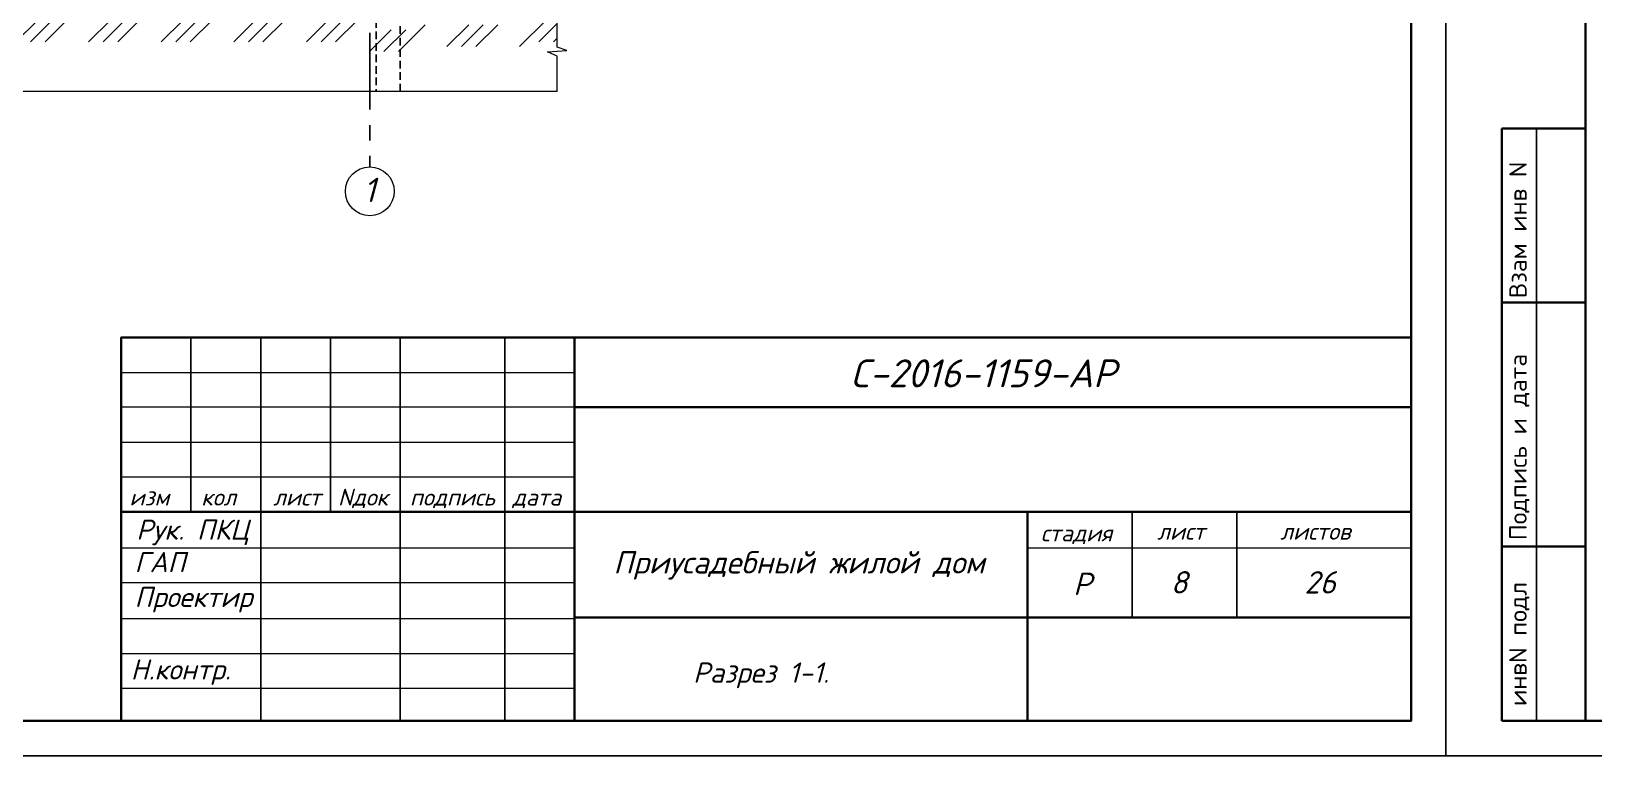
# Model space of a CAD drawing. Extents: x -12289450 to -10763036, y -7834513 to -6150123.
# Drawn here: x -11251388 to -11235252, y -7715920 to -7708437 of the extents above; entities that cross this region are included whole.
import ezdxf

# ---------------------------------------------------------------- set-up
doc = ezdxf.new("R2010")
doc.units = 0
doc.header["$LTSCALE"] = 25
doc.linetypes.add('CENTER', pattern=[50.8, 31.75, -6.35, 6.35, -6.35])
doc.linetypes.add('HIDDEN2', pattern=[4.7625, 3.175, -1.5875])
for name, color, linetype in [('003-ТЕКСТ', 7, 'Continuous'), ('004-ВСПЛИНИИ', 15, 'Continuous'), ('008-ШТРИХОВКА', 252, 'Continuous'), ('014-ОСИ', 251, 'CENTER'), ('Annotation - Text', 7, 'Continuous'), ('ArchiCAD', 7, 'Continuous'), ('kassa', 7, 'Continuous'), ('Новое', 51, 'Continuous')]:
    doc.layers.add(name, color=color, linetype=linetype)
doc.layers.add('SVAYA', color=1, linetype='Continuous', lineweight=40)
doc.styles.add('gismo', font='isocpeui.ttf')
doc.styles.add('SIMP701', font='simplex701.shx')

msp = doc.modelspace()

# ---------------------------------------------------------------- hatches: boundary and pattern name
at = {"layer": '008-ШТРИХОВКА', "linetype": 'Continuous', "ltscale": 3}
h = msp.add_hatch(dxfattribs=at)
h.set_pattern_fill('GROUNDBORDER', color=0, scale=33.333333, style=0, pattern_type=2)
h.set_pattern_definition([(45, (0, 0), (-374.99994, 374.99994), []), (45, (150, 0), (-374.99994, 374.99994), []), (45, (-450, 0), (-374.99994, 374.99994), [])])
h.paths.add_polyline_path([(-11262126.6, -7708320.7), (-11261621.7, -7708320.7), (-11261621.7, -7708370.7), (-11260621.7, -7708370.7), (-11260621.7, -7708420.7), (-11260141.7, -7708420.7), (-11260141.7, -7708320.7), (-11254731.7, -7708320.7), (-11254731.7, -7708420.7), (-11254251.7, -7708420.7), (-11254251.7, -7708320.7), (-11247941.7, -7708320.7), (-11247941.7, -7708420.7), (-11247461.7, -7708420.7), (-11247461.7, -7708370.7), (-11246461.7, -7708370.7), (-11246461.7, -7708320.7), (-11245956.8, -7708320.7), (-11245956.8, -7708320.7), (-11245956.8, -7708545.7), (-11246236.7, -7708545.7), (-11246236.7, -7708595.7), (-11247236.7, -7708595.7), (-11247236.7, -7708645.7), (-11248166.7, -7708645.7), (-11248166.7, -7708545.7), (-11254026.7, -7708545.7), (-11254026.7, -7708645.7), (-11254956.7, -7708645.7), (-11254956.7, -7708545.7), (-11259916.7, -7708545.7), (-11259916.7, -7708645.7), (-11260846.7, -7708645.7), (-11260846.7, -7708595.7), (-11261846.7, -7708595.7), (-11261846.7, -7708545.7), (-11262126.6, -7708545.7)], flags=0)

# ---------------------------------------------------------------- linework, layer by layer
at = {"layer": '004-ВСПЛИНИИ', "color": 0, "lineweight": 0}
for points in [[(-11245956.8, -7709059), (-11245956.8, -7708693.4), (-11246057.8, -7708651.1), (-11245856.6, -7708636.9), (-11245956.8, -7708600.9), (-11245956.8, -7708320.7)], [(-11245956.8, -7709059), (-11256033.9, -7709059), (-11256090.1, -7709140.5), (-11256151.7, -7708960.1), (-11256210.3, -7709060.2), (-11262127, -7709061.5)]]:
    msp.add_lwpolyline(points, dxfattribs=at)
at = {"layer": '014-ОСИ'}
msp.add_lwpolyline([(-11247891.7, -7708452.7), (-11247891.7, -7709837.6)], dxfattribs=at)
msp.add_lwpolyline([(-11247891.7, -7708452.7), (-11247891.7, -7709837.6)], dxfattribs=at)
at = {"layer": 'Annotation - Text', "color": 0, "lineweight": 20}
msp.add_circle((-11247891.7, -7710089.6), 252, dxfattribs=at)
msp.add_circle((-11247891.7, -7710089.6), 252, dxfattribs=at)
at = {"layer": 'ArchiCAD', "color": 7, "linetype": 'Continuous', "lineweight": 35}
for p, q in [((-11236202.6, -7709440), (-11235338.6, -7709440)), ((-11236202.6, -7709440), (-11236202.6, -7715559.9)), ((-11236202.6, -7711239.9), (-11235338.6, -7711239.9)), ((-11250458.4, -7711599.9), (-11237138.6, -7711599.9)), ((-11245778.5, -7711599.9), (-11245778.5, -7715559.9)), ((-11245778.5, -7712319.9), (-11237138.6, -7712319.9)), ((-11250458.4, -7713399.9), (-11237138.6, -7713399.9)), ((-11241098.5, -7713399.9), (-11241098.5, -7715559.9)), ((-11236202.6, -7713759.9), (-11235338.6, -7713759.9)), ((-11245778.5, -7714491.3), (-11237138.6, -7714491.3)), ((-11236202.6, -7715559.9), (-11235338.6, -7715559.9))]:
    msp.add_line(p, q, dxfattribs=at)
for points in [[(-11265578.5, -7694896.2), (-11237138.6, -7694896.2), (-11237138.6, -7715560.1), (-11265578.5, -7715560.1)], [(-11235338.6, -7694896.2), (-11206898.7, -7694896.2), (-11206898.7, -7715560.1), (-11235338.6, -7715560.1)], [(-11237138.6, -7715559.9), (-11250458.4, -7715559.9), (-11250458.4, -7711599.9), (-11237138.6, -7711599.9), (-11237138.6, -7715559.9)]]:
    msp.add_lwpolyline(points, close=True, dxfattribs=at)
at = {"layer": 'kassa', "lineweight": 15}
for p, q in [((-11250458.4, -7711959.9), (-11245778.5, -7711959.9)), ((-11245778.5, -7712319.9), (-11250458.4, -7712319.9)), ((-11250458.4, -7712679.9), (-11245778.5, -7712679.9)), ((-11250458.4, -7713039.9), (-11245778.5, -7713039.9)), ((-11250458.4, -7713771.3), (-11245778.5, -7713771.3)), ((-11241098.5, -7713771.3), (-11237138.6, -7713771.3)), ((-11250458.4, -7714131.3), (-11245778.5, -7714131.3)), ((-11250458.4, -7714502.7), (-11245778.5, -7714502.7)), ((-11250458.4, -7714862.7), (-11245778.5, -7714862.7)), ((-11250458.4, -7715222.7), (-11245778.5, -7715222.7))]:
    msp.add_line(p, q, dxfattribs=at)
at = {"layer": 'SVAYA', "linetype": 'HIDDEN2', "lineweight": 25}
msp.add_lwpolyline([(-11247576.7, -7709059), (-11247576.7, -7708320.7), (-11247826.7, -7708320.7), (-11247826.7, -7709059)], dxfattribs=at)
at = {"layer": 'Новое', "color": 7, "linetype": 'Continuous'}
for p, q in [((-11235842.6, -7709440), (-11235842.6, -7715559.9)), ((-11250458.4, -7711599.9), (-11250458.4, -7715559.9)), ((-11249738.4, -7711599.9), (-11249738.4, -7713399.9)), ((-11249018.4, -7711599.9), (-11249018.4, -7715559.9)), ((-11248298.4, -7711599.9), (-11248298.4, -7713399.9)), ((-11247578.4, -7711599.9), (-11247578.4, -7715559.9)), ((-11246498.5, -7711599.9), (-11246498.5, -7715559.9)), ((-11240018.6, -7713399.9), (-11240018.6, -7714491.3)), ((-11238938.6, -7713399.9), (-11238938.6, -7714491.3))]:
    msp.add_line(p, q, dxfattribs=at)
for points in [[(-11267018.5, -7694536.2), (-11236778.6, -7694536.2), (-11236778.6, -7715920.1), (-11267018.5, -7715920.1)], [(-11267018.5, -7694536.2), (-11236778.6, -7694536.2), (-11236778.6, -7715920.1), (-11267018.5, -7715920.1)], [(-11236778.6, -7694536.2), (-11206538.7, -7694536.2), (-11206538.7, -7715920.1), (-11236778.6, -7715920.1)], [(-11236778.6, -7694536.2), (-11206538.7, -7694536.2), (-11206538.7, -7715920.1), (-11236778.6, -7715920.1)]]:
    msp.add_lwpolyline(points, close=True, dxfattribs=at)

# ---------------------------------------------------------------- texts
at = {"layer": '003-ТЕКСТ', "lineweight": 30, "style": 'SIMP701'}
for s, height, p in [('Взам инв N', 180, (-11235944.7, -7711193.5)), ('Подпись и дата', 179.997, (-11235944.7, -7713694.6)), ('инвN подл', 180, (-11235944.7, -7715406.7))]:
    msp.add_text(s, height=height, rotation=90, dxfattribs=at).set_placement(p)
at = {"layer": 'Annotation - Text', "color": 0, "lineweight": 25, "style": 'gismo'}
for s, height, p in [('С-2016-1159-АР', 288.596, (-11242926.5, -7712114.5)), ('изм', 173.16, (-11250374.1, -7713335.7)), ('кол', 173.16, (-11249632.4, -7713335.7)), ('лист', 173.16, (-11248890.7, -7713335.7)), ('Nдок', 173.16, (-11248219.7, -7713335.7)), ('подпись', 173.16, (-11247478, -7713335.7)), ('дата', 173.16, (-11246418.5, -7713335.7)), ('Рук. ПКЦ', 207.79, (-11250303.4, -7713688.6)), ('стадия', 173.16, (-11240961.9, -7713706.2)), ('лист', 173.16, (-11239761.2, -7713688.6)), ('листов', 173.16, (-11238489.7, -7713688.6)), ('ГАП', 207.79, (-11250321.1, -7714023.8)), ('Приусадебный жилой дом', 230.877, (-11245376.1, -7714037.7)), ('8', 230.9, (-11239620.8, -7714244.2)), ('26', 230.88, (-11238240.2, -7714244.2)), ('Проектир', 207.79, (-11250321.1, -7714383.8)), ('Р', 230.9, (-11240628.8, -7714260.2)), ('Н.контр.', 207.79, (-11250360.6, -7715132.6)), ('Разрез 1-1.', 210, (-11244553.6, -7715165.9))]:
    msp.add_text(s, height=height, dxfattribs=at).set_placement(p)
at = {"layer": 'Annotation - Text', "color": 0, "lineweight": 25, "insert": (-11247895.6, -7709949.8), "char_height": 252, "attachment_point": 2, "style": 'gismo'}
msp.add_mtext('1', dxfattribs=at)

doc.saveas('drawing.dxf')
